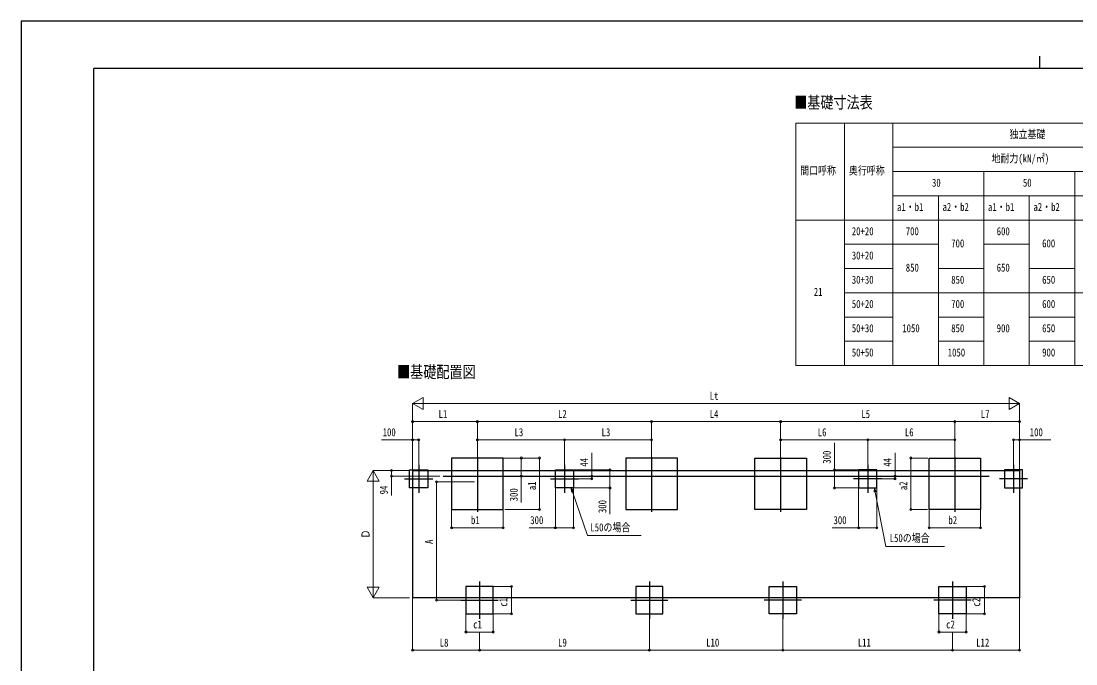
# Model space of a CAD drawing. Units: millimetres, scale not verified. Extents: x -16820 to 16820, y -11880 to 11880.
# Drawn here: x -16820 to 582, y 1278 to 11880 of the extents above; entities that cross this region are included whole.
import ezdxf
from ezdxf.enums import TextEntityAlignment as Align

# ---------------------------------------------------------------- set-up
doc = ezdxf.new("R2010")
doc.units = ezdxf.units.MM
doc.header["$LTSCALE"] = 60
doc.layers.add('0-1_TABLE1', color=7, linetype='Continuous', lineweight=18)
doc.layers.add('0-6_YKK_D', color=6, linetype='Continuous', lineweight=18)
for name, color, linetype in [('0-2_USER1', 3, 'Continuous'), ('0-3_YKK_12', 2, 'Continuous'), ('0-5_YKK_A1', 4, 'Continuous'), ('0-7_YKK_ZWAK', 7, 'Continuous')]:
    doc.layers.add(name, color=color, linetype=linetype)
doc.styles.add('ＭＳ ゴシック', font='')
doc.styles.get('ＭＳ ゴシック').set_extended_font_data('MS Gothic')

msp = doc.modelspace()

# ---------------------------------------------------------------- linework, layer by layer
at = {"layer": '0-1_TABLE1'}
for p, q in [((-4037.01, 10198.8), (6562.99, 10198.8)), ((-4037.01, 10198.8), (-4037.01, 6198.8)), ((-3237.01, 10198.8), (-3237.01, 6198.8)), ((-2437.01, 10198.8), (-2437.01, 6198.8)), ((-2437.01, 9798.8), (6562.99, 9798.8)), ((-2437.01, 9398.8), (6562.99, 9398.8)), ((-937.01, 9398.8), (-937.01, 6198.8)), ((562.99, 9398.8), (562.99, 6198.8)), ((-2437.01, 8998.8), (6562.99, 8998.8)), ((-4037.01, 8598.8), (6562.99, 8598.8)), ((-3237.01, 8198.8), (-1687.01, 8198.8)), ((-937.01, 8198.8), (-187.01, 8198.8)), ((-3237.01, 7798.8), (-2437.01, 7798.8)), ((-1687.01, 7798.8), (-937.01, 7798.8)), ((-187.01, 7798.8), (562.99, 7798.8)), ((-3237.01, 7398.8), (1312.99, 7398.8)), ((-3237.01, 6998.8), (-2437.01, 6998.8)), ((-1687.01, 6998.8), (-937.01, 6998.8)), ((-187.01, 6998.8), (562.99, 6998.8)), ((-3237.01, 6598.8), (-2437.01, 6598.8)), ((-1687.01, 6598.8), (-937.01, 6598.8)), ((-187.01, 6598.8), (562.99, 6598.8))]:
    msp.add_line(p, q, dxfattribs=at)
for points in [[(-1687.01, 8998.8), (-1687.01, 7798.8), (-1687.01, 6198.8)], [(-187.01, 8998.8), (-187.01, 7798.8), (-187.01, 7398.8), (-187.01, 6998.8), (-187.01, 6198.8)], [(-4037.01, 6198.8), (2062.99, 6198.8), (6562.99, 6198.8)]]:
    msp.add_lwpolyline(points, dxfattribs=at)
at = {"layer": '0-3_YKK_12'}
for p, q in [((-10260.65, 4562.18), (-10260.65, 4097.18)), ((-9292.65, 4687.14), (-9292.65, 3786.03)), ((-7855.65, 4562.18), (-7855.65, 4097.18)), ((-6418.65, 4687.14), (-6418.65, 3786.03)), ((-4289.65, 4687.14), (-4289.65, 3786.03)), ((-2852.65, 4562.18), (-2852.65, 4097.18)), ((-1415.65, 4687.14), (-1415.65, 3786.03)), ((-447.65, 4562.18), (-447.65, 4097.18)), ((-9859.1, 4373.68), (-849.19, 4373.68)), ((-10493.15, 4329.68), (-10028.15, 4329.68)), ((-8088.15, 4329.68), (-7623.15, 4329.68)), ((-2620.15, 4329.68), (-3085.15, 4329.68)), ((-215.15, 4329.68), (-680.15, 4329.68)), ((-9255.54, 2636.21), (-9255.54, 2021.21)), ((-6455.54, 2636.21), (-6455.54, 2021.21)), ((-4252.75, 2636.21), (-4252.75, 2021.21)), ((-1452.75, 2636.21), (-1452.75, 2021.21)), ((-9563.04, 2328.71), (-8948.04, 2328.71)), ((-6763.04, 2328.71), (-6148.04, 2328.71)), ((-3945.25, 2328.71), (-4560.25, 2328.71)), ((-1145.25, 2328.71), (-1760.25, 2328.71))]:
    msp.add_line(p, q, dxfattribs=at)
at = {"layer": '0-5_YKK_A1'}
for p, q in [((-10360.65, 4467.68), (-347.65, 4467.68)), ((-10360.65, 4467.68), (-10360.65, 2367.68)), ((-347.65, 4467.68), (-347.65, 2367.68)), ((-347.65, 2367.68), (-10360.65, 2367.68))]:
    msp.add_line(p, q, dxfattribs=at)
for points in [[(-9717.45, 3823.68), (-8867.45, 3823.68), (-8867.45, 4673.68), (-9717.45, 4673.68)], [(-6843.45, 3823.68), (-5993.45, 3823.68), (-5993.45, 4673.68), (-6843.45, 4673.68)], [(-3864.85, 3823.68), (-4714.85, 3823.68), (-4714.85, 4673.68), (-3864.85, 4673.68)], [(-990.85, 3823.68), (-1840.85, 3823.68), (-1840.85, 4673.68), (-990.85, 4673.68)], [(-10410.65, 4479.68), (-10110.65, 4479.68), (-10110.65, 4179.68), (-10410.65, 4179.68)], [(-8005.65, 4479.68), (-7705.65, 4479.68), (-7705.65, 4179.68), (-8005.65, 4179.68)], [(-2702.65, 4479.68), (-3002.65, 4479.68), (-3002.65, 4179.68), (-2702.65, 4179.68)], [(-297.65, 4479.68), (-597.65, 4479.68), (-597.65, 4179.68), (-297.65, 4179.68)], [(-9480.54, 2103.71), (-9030.54, 2103.71), (-9030.54, 2553.71), (-9480.54, 2553.71)], [(-6680.54, 2103.71), (-6230.54, 2103.71), (-6230.54, 2553.71), (-6680.54, 2553.71)], [(-4027.75, 2103.71), (-4477.75, 2103.71), (-4477.75, 2553.71), (-4027.75, 2553.71)], [(-1227.75, 2103.71), (-1677.75, 2103.71), (-1677.75, 2553.71), (-1227.75, 2553.71)]]:
    msp.add_lwpolyline(points, close=True, dxfattribs=at)
at = {"layer": '0-6_YKK_D', "color": 1}
for p, q in [((-10360.65, 5573.68), (-10187.44, 5673.68)), ((-10360.65, 4517.68), (-10360.65, 5574.68)), ((-10360.65, 5573.68), (-10187.44, 5473.68)), ((-10360.65, 5573.68), (-10014.24, 5573.68)), ((-10187.44, 5473.68), (-10187.44, 5673.68)), ((-10160.65, 5573.68), (-547.65, 5573.68)), ((-347.65, 5573.68), (-694.06, 5573.68)), ((-347.65, 5573.68), (-520.85, 5673.68)), ((-520.85, 5673.68), (-520.85, 5473.68)), ((-347.65, 5573.68), (-520.85, 5473.68)), ((-347.65, 4517.68), (-347.65, 5574.68)), ((-10360.65, 4518.68), (-10360.65, 5274.68)), ((-9292.65, 5273.68), (-10360.65, 5273.68)), ((-9292.65, 4749.25), (-9292.65, 5274.68)), ((-9292.65, 4749.25), (-9292.65, 5274.68)), ((-9292.65, 5273.68), (-6418.65, 5273.68)), ((-6418.65, 4747.41), (-6418.65, 5274.68)), ((-4289.65, 4747.41), (-4289.65, 5274.68)), ((-1415.65, 5273.68), (-4289.65, 5273.68)), ((-1415.65, 4749.25), (-1415.65, 5274.68)), ((-1415.65, 4749.25), (-1415.65, 5274.68)), ((-1415.65, 5273.68), (-347.65, 5273.68)), ((-347.65, 4518.68), (-347.65, 5274.68)), ((-8846.71, 4673.68), (-8266.45, 4673.68)), ((-8267.45, 3823.68), (-8267.45, 4673.68)), ((-1861.58, 4673.68), (-2141.85, 4673.68)), ((-2140.85, 3823.68), (-2140.85, 4673.68)), ((-11010.65, 4467.68), (-11110.65, 4294.48)), ((-10410.65, 4467.68), (-11011.65, 4467.68)), ((-11010.65, 4467.68), (-10910.65, 4294.48)), ((-11010.65, 4467.68), (-11010.65, 4121.27)), ((-10410.65, 4467.68), (-10711.65, 4467.68)), ((-9909.95, 4373.68), (-10711.65, 4373.68)), ((-11110.65, 4294.48), (-10910.65, 4294.48)), ((-11010.65, 2567.68), (-11010.65, 4267.68)), ((-9717.45, 3824.61), (-9717.45, 3522.68)), ((-8867.45, 3822.68), (-8867.45, 3522.68)), ((-8841.62, 3823.68), (-8266.45, 3823.68)), ((-1866.67, 3823.68), (-2141.85, 3823.68)), ((-1840.85, 3822.68), (-1840.85, 3522.68)), ((-990.85, 3824.61), (-990.85, 3522.68)), ((-9717.45, 3523.68), (-8867.45, 3523.68)), ((-990.85, 3523.68), (-1840.85, 3523.68)), ((-11010.65, 2367.68), (-11010.65, 2714.09)), ((-11010.65, 2367.68), (-11110.65, 2540.89)), ((-10910.65, 2540.89), (-11110.65, 2540.89)), ((-11010.65, 2367.68), (-10910.65, 2540.89)), ((-10410.65, 2367.68), (-11011.65, 2367.68))]:
    msp.add_line(p, q, dxfattribs=at)
at = {"layer": '0-6_YKK_D'}
for p, q in [((-6418.65, 4689.14), (-6418.65, 5274.68)), ((-6418.65, 5273.68), (-4289.65, 5273.68)), ((-4289.65, 4689.14), (-4289.65, 5274.68)), ((-10360.65, 4468.68), (-10360.65, 4974.68)), ((-10260.65, 4563.18), (-10260.65, 4974.68)), ((-9292.65, 4688.14), (-9292.65, 4974.68)), ((-9292.65, 4973.68), (-7855.65, 4973.68)), ((-7855.65, 4563.18), (-7855.65, 4974.68)), ((-7855.65, 4563.18), (-7855.65, 4974.68)), ((-7855.65, 4973.68), (-6418.65, 4973.68)), ((-6418.65, 4688.14), (-6418.65, 4974.68)), ((-4289.65, 4688.14), (-4289.65, 4974.68)), ((-2852.65, 4973.68), (-4289.65, 4973.68)), ((-2852.65, 4563.18), (-2852.65, 4974.68)), ((-2852.65, 4563.18), (-2852.65, 4974.68)), ((-1415.65, 4973.68), (-2852.65, 4973.68)), ((-1415.65, 4688.14), (-1415.65, 4974.68)), ((-447.65, 4563.18), (-447.65, 4974.68)), ((-347.65, 4468.68), (-347.65, 4974.68)), ((-8866.45, 4673.68), (-8566.45, 4673.68)), ((-8866.45, 4373.68), (-8566.45, 4373.68)), ((-7854.65, 4373.68), (-7404.65, 4373.68)), ((-7704.65, 4479.68), (-7104.65, 4479.68)), ((-3003.65, 4479.68), (-3403.65, 4479.68)), ((-2851.65, 4373.68), (-2401.65, 4373.68)), ((-9338.35, 4279.68), (-9968.45, 4279.68)), ((-9967.45, 4279.68), (-9967.45, 2328.71)), ((-8005.65, 4178.68), (-8005.65, 3522.68)), ((-7705.65, 4178.68), (-7705.65, 3522.68)), ((-7704.65, 4179.68), (-7104.65, 4179.68)), ((-7622.15, 4329.68), (-7404.65, 4329.68)), ((-3003.65, 4179.68), (-3403.65, 4179.68)), ((-3002.65, 4178.68), (-3002.65, 3522.68)), ((-2702.65, 4178.68), (-2702.65, 3522.68)), ((-2619.15, 4329.68), (-2401.65, 4329.68)), ((-9029.54, 2553.71), (-8729.54, 2553.71)), ((-8730.54, 2103.71), (-8730.54, 2553.71)), ((-1226.75, 2553.71), (-926.75, 2553.71)), ((-927.75, 2103.71), (-927.75, 2553.71)), ((-10360.65, 2366.68), (-10360.65, 1502.71)), ((-9564.04, 2328.71), (-9968.45, 2328.71)), ((-347.65, 2366.68), (-347.65, 1502.71)), ((-9480.54, 2102.71), (-9480.54, 1802.71)), ((-9030.54, 2102.71), (-9030.54, 1802.71)), ((-9029.54, 2103.71), (-8729.54, 2103.71)), ((-1677.75, 2102.71), (-1677.75, 1802.71)), ((-1227.75, 2102.71), (-1227.75, 1802.71)), ((-1226.75, 2103.71), (-926.75, 2103.71)), ((-6455.65, 2020.21), (-6455.65, 1502.71)), ((-6455.65, 2020.21), (-6455.65, 1502.71)), ((-4252.75, 2020.21), (-4252.75, 1502.71)), ((-4252.75, 2020.21), (-4252.75, 1502.71)), ((-9480.54, 1803.71), (-9030.54, 1803.71)), ((-9255.54, 1804.38), (-9255.54, 1502.71)), ((-9255.54, 1802.71), (-9255.54, 1502.71)), ((-1677.75, 1803.71), (-1227.75, 1803.71)), ((-1452.75, 1802.71), (-1452.75, 1502.71)), ((-1452.75, 1802.71), (-1452.75, 1502.71)), ((-9255.54, 1503.71), (-10360.65, 1503.71)), ((-6455.65, 1503.71), (-9255.54, 1503.71)), ((-6455.65, 1503.71), (-4252.75, 1503.71)), ((-4252.75, 1503.71), (-1452.75, 1503.71)), ((-1452.75, 1503.71), (-347.65, 1503.71))]:
    msp.add_line(p, q, dxfattribs=at)
for points in [[(-10260.65, 4973.68), (-10360.65, 4973.68), (-10875.05, 4973.68)], [(-3402.65, 4179.68), (-3402.65, 4479.68), (-3402.65, 4926.08)], [(-447.65, 4973.68), (-347.65, 4973.68), (166.75, 4973.68)], [(-7405.65, 4329.68), (-7405.65, 4373.68), (-7405.65, 4760.88)], [(-2402.65, 4329.68), (-2402.65, 4373.68), (-2402.65, 4760.88)], [(-8567.45, 4673.68), (-8567.45, 4373.68), (-8567.45, 3939.28)], [(-7105.65, 4479.68), (-7105.65, 4179.68), (-7105.65, 3745.28)], [(-7740.31, 4109.44), (-7745.03, 4179.68), (-7705.82, 4121.22)], [(-7745.03, 4179.68), (-7723.07, 4115.33), (-7476.74, 3393.72), (-6588.95, 3393.72)], [(-2746.74, 4109.44), (-2742.03, 4179.68), (-2710.99, 4116.5)], [(-2742.03, 4179.68), (-2728.86, 4112.97), (-2551.52, 3214.74), (-1585.95, 3214.74)], [(-7705.65, 3523.68), (-8005.65, 3523.68), (-8440.05, 3523.68)], [(-2702.65, 3523.68), (-3002.65, 3523.68), (-3437.05, 3523.68)]]:
    msp.add_lwpolyline(points, dxfattribs=at)
at = {"layer": '0-6_YKK_D', "color": 1}
msp.add_lwpolyline([(-10710.65, 4467.68), (-10710.65, 4373.68), (-10710.65, 4054.48)], dxfattribs=at)
for centre in [(-10360.65, 5273.68), (-9292.65, 5273.68), (-9292.65, 5273.68), (-6418.65, 5273.68), (-4289.65, 5273.68), (-1415.65, 5273.68), (-1415.65, 5273.68), (-347.65, 5273.68), (-8267.45, 4673.68), (-2140.85, 4673.68), (-10710.65, 4467.68), (-10710.65, 4373.68), (-8267.45, 3823.68), (-2140.85, 3823.68), (-9717.45, 3523.68), (-8867.45, 3523.68), (-1840.85, 3523.68), (-990.85, 3523.68)]:
    msp.add_circle(centre, 17, dxfattribs=at)
at = {"layer": '0-6_YKK_D'}
for centre in [(-6418.65, 5273.68), (-4289.65, 5273.68), (-10360.65, 4973.68), (-10260.65, 4973.68), (-9292.65, 4973.68), (-7855.65, 4973.68), (-7855.65, 4973.68), (-6418.65, 4973.68), (-4289.65, 4973.68), (-2852.65, 4973.68), (-2852.65, 4973.68), (-1415.65, 4973.68), (-447.65, 4973.68), (-347.65, 4973.68), (-8567.45, 4673.68), (-8567.45, 4373.68), (-7405.65, 4373.68), (-7105.65, 4479.68), (-3402.65, 4479.68), (-2402.65, 4373.68), (-9967.45, 4279.68), (-7405.65, 4329.68), (-7105.65, 4179.68), (-3402.65, 4179.68), (-2402.65, 4329.68), (-8005.65, 3523.68), (-7705.65, 3523.68), (-3002.65, 3523.68), (-2702.65, 3523.68), (-8730.54, 2553.71), (-927.75, 2553.71), (-9967.45, 2328.71), (-8730.54, 2103.71), (-927.75, 2103.71), (-9480.54, 1803.71), (-9030.54, 1803.71), (-1677.75, 1803.71), (-1227.75, 1803.71), (-10360.65, 1503.71), (-9255.54, 1503.71), (-9255.54, 1503.71), (-6455.65, 1503.71), (-6455.65, 1503.71), (-4252.75, 1503.71), (-4252.75, 1503.71), (-1452.75, 1503.71), (-1452.75, 1503.71), (-347.65, 1503.71)]:
    msp.add_circle(centre, 17, dxfattribs=at)
at = {"layer": '0-7_YKK_ZWAK'}
for p, q in [((-19.92, 11300), (-19.92, 11100)), ((15580.08, 11100), (-15619.92, 11100)), ((-15619.92, -10100), (-15619.92, 11100))]:
    msp.add_line(p, q, dxfattribs=at)
msp.add_lwpolyline([(-16820, -11880), (16820, -11880), (16820, 11880), (-16820, 11880)], close=True, dxfattribs=at)

# ---------------------------------------------------------------- texts
at = {"layer": '0-1_TABLE1', "style": 'ＭＳ ゴシック', "width": 0.8}
for s, p in [('独立基礎', (-513.41, 9908.8)), ('地耐力(kN/㎡)', (-811.01, 9508.8)), ('間口呼称', (-3968.21, 9308.8)), ('奥行呼称', (-3163.41, 9308.8)), ('30', (-1792.61, 9108.8)), ('50', (-292.61, 9108.8)), ('a1・b1', (-2369.21, 8708.8)), ('a2・b2', (-1619.21, 8708.8)), ('a1・b1', (-869.21, 8708.8)), ('a2・b2', (-119.21, 8708.8)), ('20+20', (-3115.41, 8308.8)), ('700', (-2225.21, 8308.8)), ('600', (-725.21, 8308.8)), ('700', (-1475.21, 8108.8)), ('600', (24.79, 8108.8)), ('30+20', (-3115.41, 7908.8)), ('850', (-2225.21, 7708.8)), ('650', (-725.21, 7708.8)), ('30+30', (-3115.41, 7508.8)), ('850', (-1475.21, 7508.8)), ('650', (24.79, 7508.8)), ('21', (-3742.61, 7308.8)), ('50+20', (-3115.41, 7108.8)), ('700', (-1475.21, 7108.8)), ('600', (24.79, 7108.8)), ('50+30', (-3115.41, 6708.8)), ('1050', (-2282.81, 6708.8)), ('850', (-1475.21, 6708.8)), ('900', (-725.21, 6708.8)), ('650', (24.79, 6708.8)), ('50+50', (-3115.41, 6308.8)), ('1050', (-1532.81, 6308.8)), ('900', (24.79, 6308.8))]:
    msp.add_text(s, height=132, dxfattribs=at).set_placement(p, align=Align.BOTTOM_LEFT)
at = {"layer": '0-2_USER1', "style": 'ＭＳ ゴシック', "width": 0.8}
for s, p in [('■基礎寸法表', (-4065.81, 10380.86)), ('■基礎配置図', (-10616.88, 5935.76))]:
    msp.add_text(s, height=197.9, dxfattribs=at).set_placement(p, align=Align.BOTTOM_LEFT)
at = {"layer": '0-6_YKK_D', "color": 1, "style": 'ＭＳ ゴシック', "width": 0.8}
for s, p in [('Lt', (-5459.75, 5593.68)), ('L1', (-9932.25, 5293.68)), ('L2', (-7961.25, 5293.68)), ('L5', (-2958.25, 5293.68)), ('L7', (-987.25, 5293.68)), ('b1', (-9398.05, 3543.68)), ('b2', (-1521.45, 3543.68))]:
    msp.add_text(s, height=132, dxfattribs=at).set_placement(p, align=Align.BOTTOM_LEFT)
at = {"layer": '0-6_YKK_D', "style": 'ＭＳ ゴシック', "width": 0.8}
for s, p in [('L4', (-5459.75, 5293.68)), ('100', (-10855.05, 4993.68)), ('L3', (-8679.75, 4993.68)), ('L3', (-7242.75, 4993.68)), ('L6', (-3676.75, 4993.68)), ('L6', (-2239.75, 4993.68)), ('100', (-179.65, 4993.68)), ('300', (-8420.05, 3543.68)), ('300', (-3417.05, 3543.68)), ('L50の場合', (-7428.24, 3424.08)), ('L50の場合', (-2490.35, 3247.48)), ('c1', (-9361.14, 1823.71)), ('c2', (-1558.35, 1823.71)), ('L8', (-9913.69, 1523.71)), ('L9', (-7961.19, 1523.71)), ('L10', (-5517.4, 1523.71)), ('L11', (-3015.95, 1523.71)), ('L12', (-1063.4, 1523.71))]:
    msp.add_text(s, height=132, dxfattribs=at).set_placement(p, align=Align.BOTTOM_LEFT)
for s, p in [('300', (-3422.65, 4579.68)), ('44', (-7425.65, 4529.68)), ('44', (-2422.65, 4529.68)), ('300', (-8587.45, 3959.28)), ('300', (-7125.65, 3765.28)), ('A', (-9987.45, 3256.2)), ('c1', (-8760.54, 2223.11)), ('c2', (-957.75, 2223.11))]:
    msp.add_text(s, height=132, rotation=90, dxfattribs=at).set_placement(p, align=Align.BOTTOM_LEFT)
at = {"layer": '0-6_YKK_D', "color": 1, "style": 'ＭＳ ゴシック', "width": 0.8}
for s, p in [('94', (-10730.65, 4074.48)), ('a1', (-8287.45, 4143.08)), ('a2', (-2160.85, 4143.08)), ('Ｄ', (-11030.65, 3345.68))]:
    msp.add_text(s, height=132, rotation=90, dxfattribs=at).set_placement(p, align=Align.BOTTOM_LEFT)

doc.saveas('drawing.dxf')
